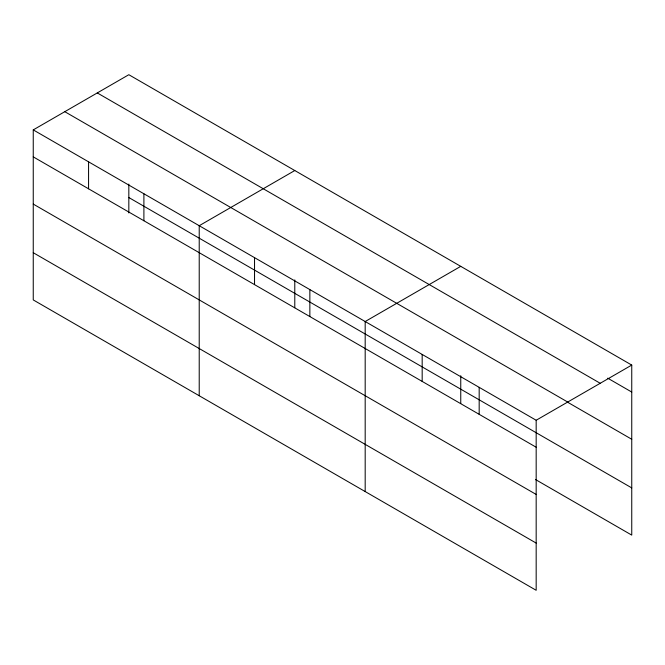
<?xml version="1.0" encoding="UTF-8"?>
<svg xmlns="http://www.w3.org/2000/svg" width="665" height="665" viewBox="0 0 665 665"><rect width="100%" height="100%" fill="white"/><g stroke="black" fill="none" stroke-linecap="round" stroke-linejoin="round"><path stroke-width="1" d="M33.25 129.891L536.173 420.255L536.173 590.287L33.25 299.923L33.25 129.891L128.827 74.713L631.75 365.077L631.75 535.109L535.566 479.573M294.786 170.531L199.217 225.709L199.217 395.742M460.754 266.349L365.185 321.528L365.185 491.56M536.173 420.255L631.75 365.077M607.702 378.169L631.75 392.051M97.281 92.925L600.212 383.281M64.788 111.687L567.719 402.042M567.627 402.234L631.75 439.257M128.827 197.538L631.75 487.902M33.25 156.865L536.173 447.229M33.25 204.08L536.173 494.436M33.25 252.717L536.173 543.081M479.174 387.346L479.174 414.32M460.754 375.725L460.754 403.547M422.175 354.437L422.175 381.411M309.857 289.591L309.857 316.565M294.786 279.899L294.786 307.72M254.537 257.654L254.537 284.628M143.898 193.773L143.898 220.747M128.827 184.08L128.827 212.933M88.57 161.836L88.57 188.81"/></g></svg>
